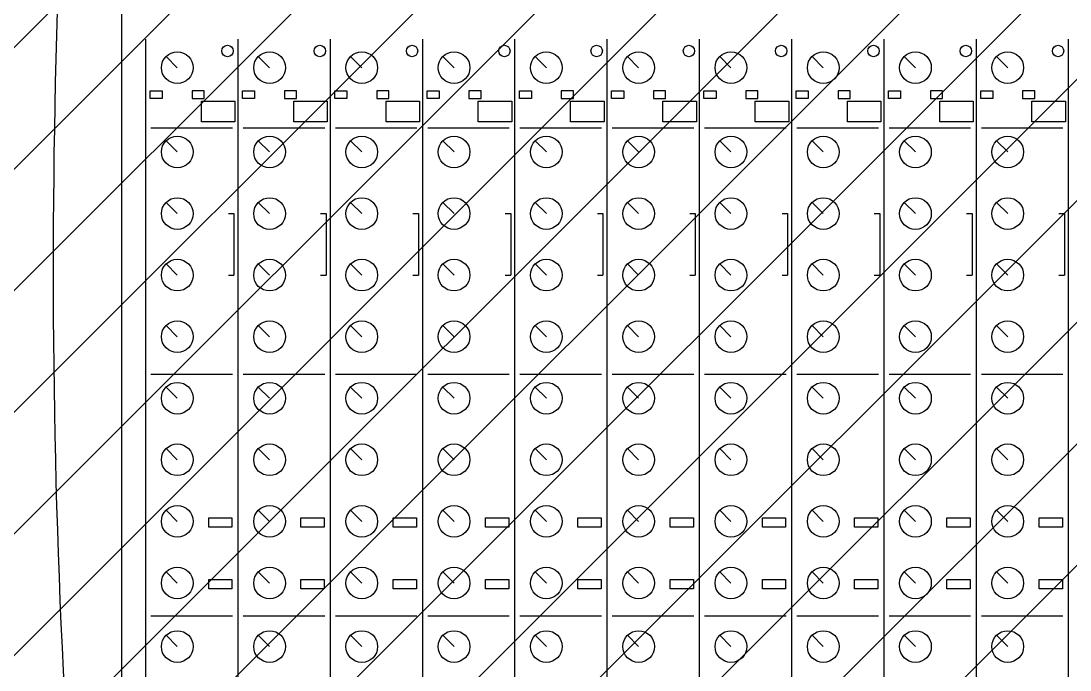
# Model space of a CAD drawing. Header units: millimetres. Extents: x 10 to 76.1, y 10 to 63.5.
# Drawn here: x 55.9422 to 56.3295, y 12.1554 to 12.3952 of the extents above; entities that cross this region are included whole.
import ezdxf

# ---------------------------------------------------------------- set-up
doc = ezdxf.new("R2010")
doc.units = ezdxf.units.MM
doc.layers.add('equipament', color=4, linetype='Continuous')
doc.layers.add('relleno2d', color=9, linetype='Continuous')

msp = doc.modelspace()

# ---------------------------------------------------------------- hatches: boundary and pattern name
at = {"layer": 'relleno2d'}
h = msp.add_hatch(dxfattribs=at)
h.set_pattern_fill('ANSI31', color=256, scale=0.01)
h.paths.add_polyline_path([(59.68809, 11.705), (59.48309, 11.705), (59.48309, 17.785), (59.68809, 17.785)])
edge = h.paths.add_edge_path(flags=17)
edge.add_line((59.68809, 18.975), (59.48309, 18.975))
edge.add_line((59.48309, 18.975), (59.48309, 19.035))
edge.add_line((59.48309, 19.035), (58.99309, 19.035))
edge.add_line((58.99309, 19.035), (58.99309, 19.475))
edge.add_line((58.99309, 19.475), (50.9148, 19.475))
edge.add_arc((50.62309, 19.545), 0.3, 193.4934, 346.5066, ccw=False)
edge.add_line((50.33137, 19.475), (50.15809, 19.475))
edge.add_line((50.15809, 19.475), (50.02309, 19.475))
edge.add_line((50.02309, 19.475), (49.95309, 19.475))
edge.add_line((49.95309, 19.475), (49.95309, 19.68))
edge.add_line((49.95309, 19.68), (59.68809, 19.68))
edge.add_line((59.68809, 19.68), (59.68809, 18.975))
edge = h.paths.add_edge_path(flags=17)
edge.add_line((59.68809, 18.975), (59.48309, 18.975))
edge.add_line((59.48309, 18.975), (59.48309, 19.035))
edge.add_line((58.99309, 19.035), (59.48309, 19.035))
edge.add_line((58.99309, 19.475), (58.99309, 19.035))
edge.add_line((50.9148, 19.475), (58.99309, 19.475))
edge.add_arc((50.62309, 19.545), 0.3, 193.4934, 346.5066)
edge.add_line((50.33137, 19.475), (50.15809, 19.475))
edge.add_line((50.15809, 19.475), (50.02309, 19.475))
edge.add_line((49.95309, 19.475), (50.02309, 19.475))
edge.add_line((49.95309, 19.68), (49.95309, 19.475))
edge.add_line((59.68809, 19.68), (49.95309, 19.68))
edge.add_line((59.68809, 19.68), (59.68809, 18.975))
edge = h.paths.add_edge_path()
edge.add_line((49.95309, 10), (59.68809, 10))
edge.add_line((50.15809, 10.205), (50.9148, 10.205))
edge.add_line((59.48309, 10.205), (50.9148, 10.205))
edge.add_line((59.48309, 10.205), (59.48309, 10.805))
edge.add_line((59.68809, 10), (59.68809, 10.805))
edge.add_line((59.48309, 10.805), (59.68809, 10.805))
edge.add_line((50.15809, 19.475), (50.18809, 19.475))

# ---------------------------------------------------------------- linework, layer by layer
at = {"layer": 'equipament'}
for p, q in [((55.97934, 12.4019), (55.97934, 11.9866)), ((55.98818, 12.3885), (55.98818, 12.0093)), ((56.02225, 12.3885), (56.02225, 12.0093)), ((56.05632, 12.3885), (56.05632, 12.0093)), ((56.09039, 12.3885), (56.09039, 12.0093)), ((56.12446, 12.3885), (56.12446, 12.0093)), ((56.15853, 12.3885), (56.15853, 12.0093)), ((56.1926, 12.3885), (56.1926, 12.0093)), ((56.22667, 12.3885), (56.22667, 12.0093)), ((56.26074, 12.3885), (56.26074, 12.0093)), ((56.29481, 12.3885), (56.29481, 12.0093)), ((56.32888, 12.3885), (56.32888, 12.0093)), ((55.9999, 12.37793), (55.99576, 12.38206)), ((56.03397, 12.37793), (56.02983, 12.38206)), ((56.06804, 12.37793), (56.0639, 12.38206)), ((56.10211, 12.37793), (56.09797, 12.38206)), ((56.13618, 12.37793), (56.13205, 12.38206)), ((56.17025, 12.37793), (56.16612, 12.38206)), ((56.20432, 12.37793), (56.20019, 12.38206)), ((56.23839, 12.37793), (56.23426, 12.38206)), ((56.27246, 12.37793), (56.26833, 12.38206)), ((56.30653, 12.37793), (56.3024, 12.38206)), ((55.99016, 12.35567), (56.02026, 12.35567)), ((56.02423, 12.35567), (56.05433, 12.35567)), ((56.0583, 12.35567), (56.0884, 12.35567)), ((56.09237, 12.35567), (56.12248, 12.35567)), ((56.12644, 12.35567), (56.15655, 12.35567)), ((56.16052, 12.35567), (56.19062, 12.35567)), ((56.19459, 12.35567), (56.22469, 12.35567)), ((56.22866, 12.35567), (56.25876, 12.35567)), ((56.26273, 12.35567), (56.29283, 12.35567)), ((56.2968, 12.35567), (56.3269, 12.35567)), ((55.9999, 12.34682), (55.99576, 12.35096)), ((56.03397, 12.34682), (56.02983, 12.35096)), ((56.06804, 12.34682), (56.0639, 12.35096)), ((56.10211, 12.34682), (56.09797, 12.35096)), ((56.13618, 12.34682), (56.13205, 12.35096)), ((56.17025, 12.34682), (56.16612, 12.35096)), ((56.20432, 12.34682), (56.20019, 12.35096)), ((56.23839, 12.34682), (56.23426, 12.35096)), ((56.27246, 12.34682), (56.26833, 12.35096)), ((56.30653, 12.34682), (56.3024, 12.35096)), ((55.9999, 12.32407), (55.99576, 12.3282)), ((56.03397, 12.32407), (56.02983, 12.3282)), ((56.06804, 12.32407), (56.0639, 12.3282)), ((56.10211, 12.32407), (56.09797, 12.3282)), ((56.13618, 12.32407), (56.13205, 12.3282)), ((56.17025, 12.32407), (56.16612, 12.3282)), ((56.20432, 12.32407), (56.20019, 12.3282)), ((56.23839, 12.32407), (56.23426, 12.3282)), ((56.27246, 12.32407), (56.26833, 12.3282)), ((56.30653, 12.32407), (56.3024, 12.3282)), ((56.01876, 12.32407), (56.0208, 12.32407)), ((56.0208, 12.32407), (56.0208, 12.30131)), ((56.05283, 12.32407), (56.05487, 12.32407)), ((56.05487, 12.32407), (56.05487, 12.30131)), ((56.0869, 12.32407), (56.08894, 12.32407)), ((56.08894, 12.32407), (56.08894, 12.30131)), ((56.12097, 12.32407), (56.12301, 12.32407)), ((56.12301, 12.32407), (56.12301, 12.30131)), ((56.15504, 12.32407), (56.15708, 12.32407)), ((56.15708, 12.32407), (56.15708, 12.30131)), ((56.18911, 12.32407), (56.19115, 12.32407)), ((56.19115, 12.32407), (56.19115, 12.30131)), ((56.22319, 12.32407), (56.22522, 12.32407)), ((56.22522, 12.32407), (56.22522, 12.30131)), ((56.25726, 12.32407), (56.25929, 12.32407)), ((56.25929, 12.32407), (56.25929, 12.30131)), ((56.29133, 12.32407), (56.29336, 12.32407)), ((56.29336, 12.32407), (56.29336, 12.30131)), ((56.3254, 12.32407), (56.32744, 12.32407)), ((56.32744, 12.32407), (56.32744, 12.30131)), ((55.9999, 12.30131), (55.99576, 12.30545)), ((56.03397, 12.30131), (56.02983, 12.30545)), ((56.06804, 12.30131), (56.0639, 12.30545)), ((56.10211, 12.30131), (56.09797, 12.30545)), ((56.13618, 12.30131), (56.13205, 12.30545)), ((56.17025, 12.30131), (56.16612, 12.30545)), ((56.20432, 12.30131), (56.20019, 12.30545)), ((56.23839, 12.30131), (56.23426, 12.30545)), ((56.27246, 12.30131), (56.26833, 12.30545)), ((56.30653, 12.30131), (56.3024, 12.30545)), ((56.01876, 12.30131), (56.0208, 12.30131)), ((56.05283, 12.30131), (56.05487, 12.30131)), ((56.0869, 12.30131), (56.08894, 12.30131)), ((56.12097, 12.30131), (56.12301, 12.30131)), ((56.15504, 12.30131), (56.15708, 12.30131)), ((56.18911, 12.30131), (56.19115, 12.30131)), ((56.22319, 12.30131), (56.22522, 12.30131)), ((56.25726, 12.30131), (56.25929, 12.30131)), ((56.29133, 12.30131), (56.29336, 12.30131)), ((56.3254, 12.30131), (56.32744, 12.30131)), ((55.9999, 12.27856), (55.99576, 12.28269)), ((56.03397, 12.27856), (56.02983, 12.28269)), ((56.06804, 12.27856), (56.0639, 12.28269)), ((56.10211, 12.27856), (56.09797, 12.28269)), ((56.13618, 12.27856), (56.13205, 12.28269)), ((56.17025, 12.27856), (56.16612, 12.28269)), ((56.20432, 12.27856), (56.20019, 12.28269)), ((56.23839, 12.27856), (56.23426, 12.28269)), ((56.27246, 12.27856), (56.26833, 12.28269)), ((56.30653, 12.27856), (56.3024, 12.28269)), ((55.99016, 12.2647), (56.02026, 12.2647)), ((56.02423, 12.2647), (56.05433, 12.2647)), ((56.0583, 12.2647), (56.0884, 12.2647)), ((56.09237, 12.2647), (56.12248, 12.2647)), ((56.12644, 12.2647), (56.15655, 12.2647)), ((56.16052, 12.2647), (56.19062, 12.2647)), ((56.19459, 12.2647), (56.22469, 12.2647)), ((56.22866, 12.2647), (56.25876, 12.2647)), ((56.26273, 12.2647), (56.29283, 12.2647)), ((56.2968, 12.2647), (56.3269, 12.2647)), ((55.9999, 12.25586), (55.99576, 12.25999)), ((56.03397, 12.25586), (56.02983, 12.25999)), ((56.06804, 12.25586), (56.0639, 12.25999)), ((56.10211, 12.25586), (56.09797, 12.25999)), ((56.13618, 12.25586), (56.13205, 12.25999)), ((56.17025, 12.25586), (56.16612, 12.25999)), ((56.20432, 12.25586), (56.20019, 12.25999)), ((56.23839, 12.25586), (56.23426, 12.25999)), ((56.27246, 12.25586), (56.26833, 12.25999)), ((56.30653, 12.25586), (56.3024, 12.25999)), ((55.9999, 12.2331), (55.99576, 12.23724)), ((56.03397, 12.2331), (56.02983, 12.23724)), ((56.06804, 12.2331), (56.0639, 12.23724)), ((56.10211, 12.2331), (56.09797, 12.23724)), ((56.13618, 12.2331), (56.13205, 12.23724)), ((56.17025, 12.2331), (56.16612, 12.23724)), ((56.20432, 12.2331), (56.20019, 12.23724)), ((56.23839, 12.2331), (56.23426, 12.23724)), ((56.27246, 12.2331), (56.26833, 12.23724)), ((56.30653, 12.2331), (56.3024, 12.23724)), ((55.9999, 12.21035), (55.99576, 12.21448)), ((56.03397, 12.21035), (56.02983, 12.21448)), ((56.06804, 12.21035), (56.0639, 12.21448)), ((56.10211, 12.21035), (56.09797, 12.21448)), ((56.13618, 12.21035), (56.13205, 12.21448)), ((56.17025, 12.21035), (56.16612, 12.21448)), ((56.20432, 12.21035), (56.20019, 12.21448)), ((56.23839, 12.21035), (56.23426, 12.21448)), ((56.27246, 12.21035), (56.26833, 12.21448)), ((56.30653, 12.21035), (56.3024, 12.21448)), ((55.9999, 12.18759), (55.99576, 12.19173)), ((56.03397, 12.18759), (56.02983, 12.19173)), ((56.06804, 12.18759), (56.0639, 12.19173)), ((56.10211, 12.18759), (56.09797, 12.19173)), ((56.13618, 12.18759), (56.13205, 12.19173)), ((56.17025, 12.18759), (56.16612, 12.19173)), ((56.20432, 12.18759), (56.20019, 12.19173)), ((56.23839, 12.18759), (56.23426, 12.19173)), ((56.27246, 12.18759), (56.26833, 12.19173)), ((56.30653, 12.18759), (56.3024, 12.19173)), ((55.99016, 12.17545), (56.02026, 12.17545)), ((56.02423, 12.17545), (56.05433, 12.17545)), ((56.0583, 12.17545), (56.0884, 12.17545)), ((56.09237, 12.17545), (56.12248, 12.17545)), ((56.12644, 12.17545), (56.15655, 12.17545)), ((56.16052, 12.17545), (56.19062, 12.17545)), ((56.19459, 12.17545), (56.22469, 12.17545)), ((56.22866, 12.17545), (56.25876, 12.17545)), ((56.26273, 12.17545), (56.29283, 12.17545)), ((56.2968, 12.17545), (56.3269, 12.17545)), ((55.9999, 12.16413), (55.99576, 12.16827)), ((56.03397, 12.16413), (56.02983, 12.16827)), ((56.06804, 12.16413), (56.0639, 12.16827)), ((56.10211, 12.16413), (56.09797, 12.16827)), ((56.13618, 12.16413), (56.13205, 12.16827)), ((56.17025, 12.16413), (56.16612, 12.16827)), ((56.20432, 12.16413), (56.20019, 12.16827)), ((56.23839, 12.16413), (56.23426, 12.16827)), ((56.27246, 12.16413), (56.26833, 12.16827)), ((56.30653, 12.16413), (56.3024, 12.16827))]:
    msp.add_line(p, q, dxfattribs=at)
for points in [[(55.98992, 12.36934), (55.99439, 12.36934), (55.99439, 12.36659), (55.98992, 12.36659)], [(56.00987, 12.36934), (56.0054, 12.36934), (56.0054, 12.36659), (56.00987, 12.36659)], [(56.024, 12.36934), (56.02847, 12.36934), (56.02847, 12.36659), (56.024, 12.36659)], [(56.04394, 12.36934), (56.03947, 12.36934), (56.03947, 12.36659), (56.04394, 12.36659)], [(56.05807, 12.36934), (56.06254, 12.36934), (56.06254, 12.36659), (56.05807, 12.36659)], [(56.07801, 12.36934), (56.07354, 12.36934), (56.07354, 12.36659), (56.07801, 12.36659)], [(56.09214, 12.36934), (56.09661, 12.36934), (56.09661, 12.36659), (56.09214, 12.36659)], [(56.11208, 12.36934), (56.10761, 12.36934), (56.10761, 12.36659), (56.11208, 12.36659)], [(56.12621, 12.36934), (56.13068, 12.36934), (56.13068, 12.36659), (56.12621, 12.36659)], [(56.14615, 12.36934), (56.14168, 12.36934), (56.14168, 12.36659), (56.14615, 12.36659)], [(56.16028, 12.36934), (56.16475, 12.36934), (56.16475, 12.36659), (56.16028, 12.36659)], [(56.18022, 12.36934), (56.17575, 12.36934), (56.17575, 12.36659), (56.18022, 12.36659)], [(56.19435, 12.36934), (56.19882, 12.36934), (56.19882, 12.36659), (56.19435, 12.36659)], [(56.21429, 12.36934), (56.20982, 12.36934), (56.20982, 12.36659), (56.21429, 12.36659)], [(56.22842, 12.36934), (56.23289, 12.36934), (56.23289, 12.36659), (56.22842, 12.36659)], [(56.24836, 12.36934), (56.24389, 12.36934), (56.24389, 12.36659), (56.24836, 12.36659)], [(56.26249, 12.36934), (56.26696, 12.36934), (56.26696, 12.36659), (56.26249, 12.36659)], [(56.28243, 12.36934), (56.27796, 12.36934), (56.27796, 12.36659), (56.28243, 12.36659)], [(56.29656, 12.36934), (56.30103, 12.36934), (56.30103, 12.36659), (56.29656, 12.36659)], [(56.3165, 12.36934), (56.31203, 12.36934), (56.31203, 12.36659), (56.3165, 12.36659)], [(56.00884, 12.36556), (56.02121, 12.36556), (56.02121, 12.358), (56.00884, 12.358)], [(56.04291, 12.36556), (56.05528, 12.36556), (56.05528, 12.358), (56.04291, 12.358)], [(56.07698, 12.36556), (56.08936, 12.36556), (56.08936, 12.358), (56.07698, 12.358)], [(56.11105, 12.36556), (56.12343, 12.36556), (56.12343, 12.358), (56.11105, 12.358)], [(56.14512, 12.36556), (56.1575, 12.36556), (56.1575, 12.358), (56.14512, 12.358)], [(56.17919, 12.36556), (56.19157, 12.36556), (56.19157, 12.358), (56.17919, 12.358)], [(56.21326, 12.36556), (56.22564, 12.36556), (56.22564, 12.358), (56.21326, 12.358)], [(56.24733, 12.36556), (56.25971, 12.36556), (56.25971, 12.358), (56.24733, 12.358)], [(56.2814, 12.36556), (56.29378, 12.36556), (56.29378, 12.358), (56.2814, 12.358)], [(56.31547, 12.36556), (56.32785, 12.36556), (56.32785, 12.358), (56.31547, 12.358)], [(56.01151, 12.21165), (56.02009, 12.21165), (56.02009, 12.20822), (56.01151, 12.20822)], [(56.04558, 12.21165), (56.05416, 12.21165), (56.05416, 12.20822), (56.04558, 12.20822)], [(56.07965, 12.21165), (56.08824, 12.21165), (56.08824, 12.20822), (56.07965, 12.20822)], [(56.11372, 12.21165), (56.12231, 12.21165), (56.12231, 12.20822), (56.11372, 12.20822)], [(56.14779, 12.21165), (56.15638, 12.21165), (56.15638, 12.20822), (56.14779, 12.20822)], [(56.18186, 12.21165), (56.19045, 12.21165), (56.19045, 12.20822), (56.18186, 12.20822)], [(56.21593, 12.21165), (56.22452, 12.21165), (56.22452, 12.20822), (56.21593, 12.20822)], [(56.25, 12.21165), (56.25859, 12.21165), (56.25859, 12.20822), (56.25, 12.20822)], [(56.28408, 12.21165), (56.29266, 12.21165), (56.29266, 12.20822), (56.28408, 12.20822)], [(56.31815, 12.21165), (56.32673, 12.21165), (56.32673, 12.20822), (56.31815, 12.20822)], [(56.01151, 12.18889), (56.02009, 12.18889), (56.02009, 12.18546), (56.01151, 12.18546)], [(56.04558, 12.18889), (56.05416, 12.18889), (56.05416, 12.18546), (56.04558, 12.18546)], [(56.07965, 12.18889), (56.08824, 12.18889), (56.08824, 12.18546), (56.07965, 12.18546)], [(56.11372, 12.18889), (56.12231, 12.18889), (56.12231, 12.18546), (56.11372, 12.18546)], [(56.14779, 12.18889), (56.15638, 12.18889), (56.15638, 12.18546), (56.14779, 12.18546)], [(56.18186, 12.18889), (56.19045, 12.18889), (56.19045, 12.18546), (56.18186, 12.18546)], [(56.21593, 12.18889), (56.22452, 12.18889), (56.22452, 12.18546), (56.21593, 12.18546)], [(56.25, 12.18889), (56.25859, 12.18889), (56.25859, 12.18546), (56.25, 12.18546)], [(56.28408, 12.18889), (56.29266, 12.18889), (56.29266, 12.18546), (56.28408, 12.18546)], [(56.31815, 12.18889), (56.32673, 12.18889), (56.32673, 12.18546), (56.31815, 12.18546)]]:
    msp.add_lwpolyline(points, close=True, dxfattribs=at)
for centre, radius in [((55.9999, 12.37793), 0.00585), ((56.01846, 12.38411), 0.0021), ((56.03397, 12.37793), 0.00585), ((56.05253, 12.38411), 0.0021), ((56.06804, 12.37793), 0.00585), ((56.0866, 12.38411), 0.0021), ((56.10211, 12.37793), 0.00585), ((56.12068, 12.38411), 0.0021), ((56.13618, 12.37793), 0.00585), ((56.15475, 12.38411), 0.0021), ((56.17025, 12.37793), 0.00585), ((56.18882, 12.38411), 0.0021), ((56.20432, 12.37793), 0.00585), ((56.22289, 12.38411), 0.0021), ((56.23839, 12.37793), 0.00585), ((56.25696, 12.38411), 0.0021), ((56.27246, 12.37793), 0.00585), ((56.29103, 12.38411), 0.0021), ((56.30653, 12.37793), 0.00585), ((56.3251, 12.38411), 0.0021), ((55.9999, 12.34682), 0.00585), ((56.03397, 12.34682), 0.00585), ((56.06804, 12.34682), 0.00585), ((56.10211, 12.34682), 0.00585), ((56.13618, 12.34682), 0.00585), ((56.17025, 12.34682), 0.00585), ((56.20432, 12.34682), 0.00585), ((56.23839, 12.34682), 0.00585), ((56.27246, 12.34682), 0.00585), ((56.30653, 12.34682), 0.00585), ((55.9999, 12.32407), 0.00585), ((56.03397, 12.32407), 0.00585), ((56.06804, 12.32407), 0.00585), ((56.10211, 12.32407), 0.00585), ((56.13618, 12.32407), 0.00585), ((56.17025, 12.32407), 0.00585), ((56.20432, 12.32407), 0.00585), ((56.23839, 12.32407), 0.00585), ((56.27246, 12.32407), 0.00585), ((56.30653, 12.32407), 0.00585), ((55.9999, 12.30131), 0.00585), ((56.03397, 12.30131), 0.00585), ((56.06804, 12.30131), 0.00585), ((56.10211, 12.30131), 0.00585), ((56.13618, 12.30131), 0.00585), ((56.17025, 12.30131), 0.00585), ((56.20432, 12.30131), 0.00585), ((56.23839, 12.30131), 0.00585), ((56.27246, 12.30131), 0.00585), ((56.30653, 12.30131), 0.00585), ((55.9999, 12.27856), 0.00585), ((56.03397, 12.27856), 0.00585), ((56.06804, 12.27856), 0.00585), ((56.10211, 12.27856), 0.00585), ((56.13618, 12.27856), 0.00585), ((56.17025, 12.27856), 0.00585), ((56.20432, 12.27856), 0.00585), ((56.23839, 12.27856), 0.00585), ((56.27246, 12.27856), 0.00585), ((56.30653, 12.27856), 0.00585), ((55.9999, 12.25586), 0.00585), ((56.03397, 12.25586), 0.00585), ((56.06804, 12.25586), 0.00585), ((56.10211, 12.25586), 0.00585), ((56.13618, 12.25586), 0.00585), ((56.17025, 12.25586), 0.00585), ((56.20432, 12.25586), 0.00585), ((56.23839, 12.25586), 0.00585), ((56.27246, 12.25586), 0.00585), ((56.30653, 12.25586), 0.00585), ((55.9999, 12.2331), 0.00585), ((56.03397, 12.2331), 0.00585), ((56.06804, 12.2331), 0.00585), ((56.10211, 12.2331), 0.00585), ((56.13618, 12.2331), 0.00585), ((56.17025, 12.2331), 0.00585), ((56.20432, 12.2331), 0.00585), ((56.23839, 12.2331), 0.00585), ((56.27246, 12.2331), 0.00585), ((56.30653, 12.2331), 0.00585), ((55.9999, 12.21035), 0.00585), ((56.03397, 12.21035), 0.00585), ((56.06804, 12.21035), 0.00585), ((56.10211, 12.21035), 0.00585), ((56.13618, 12.21035), 0.00585), ((56.17025, 12.21035), 0.00585), ((56.20432, 12.21035), 0.00585), ((56.23839, 12.21035), 0.00585), ((56.27246, 12.21035), 0.00585), ((56.30653, 12.21035), 0.00585), ((55.9999, 12.18759), 0.00585), ((56.03397, 12.18759), 0.00585), ((56.06804, 12.18759), 0.00585), ((56.10211, 12.18759), 0.00585), ((56.13618, 12.18759), 0.00585), ((56.17025, 12.18759), 0.00585), ((56.20432, 12.18759), 0.00585), ((56.23839, 12.18759), 0.00585), ((56.27246, 12.18759), 0.00585), ((56.30653, 12.18759), 0.00585), ((55.9999, 12.16413), 0.00585), ((56.03397, 12.16413), 0.00585), ((56.06804, 12.16413), 0.00585), ((56.10211, 12.16413), 0.00585), ((56.13618, 12.16413), 0.00585), ((56.17025, 12.16413), 0.00585), ((56.20432, 12.16413), 0.00585), ((56.23839, 12.16413), 0.00585), ((56.27246, 12.16413), 0.00585), ((56.30653, 12.16413), 0.00585)]:
    msp.add_circle(centre, radius, dxfattribs=at)
msp.add_arc((58.9438, 12.30382), 2.98972, 175.51309, 186.18754, dxfattribs=at)

doc.saveas('drawing.dxf')
